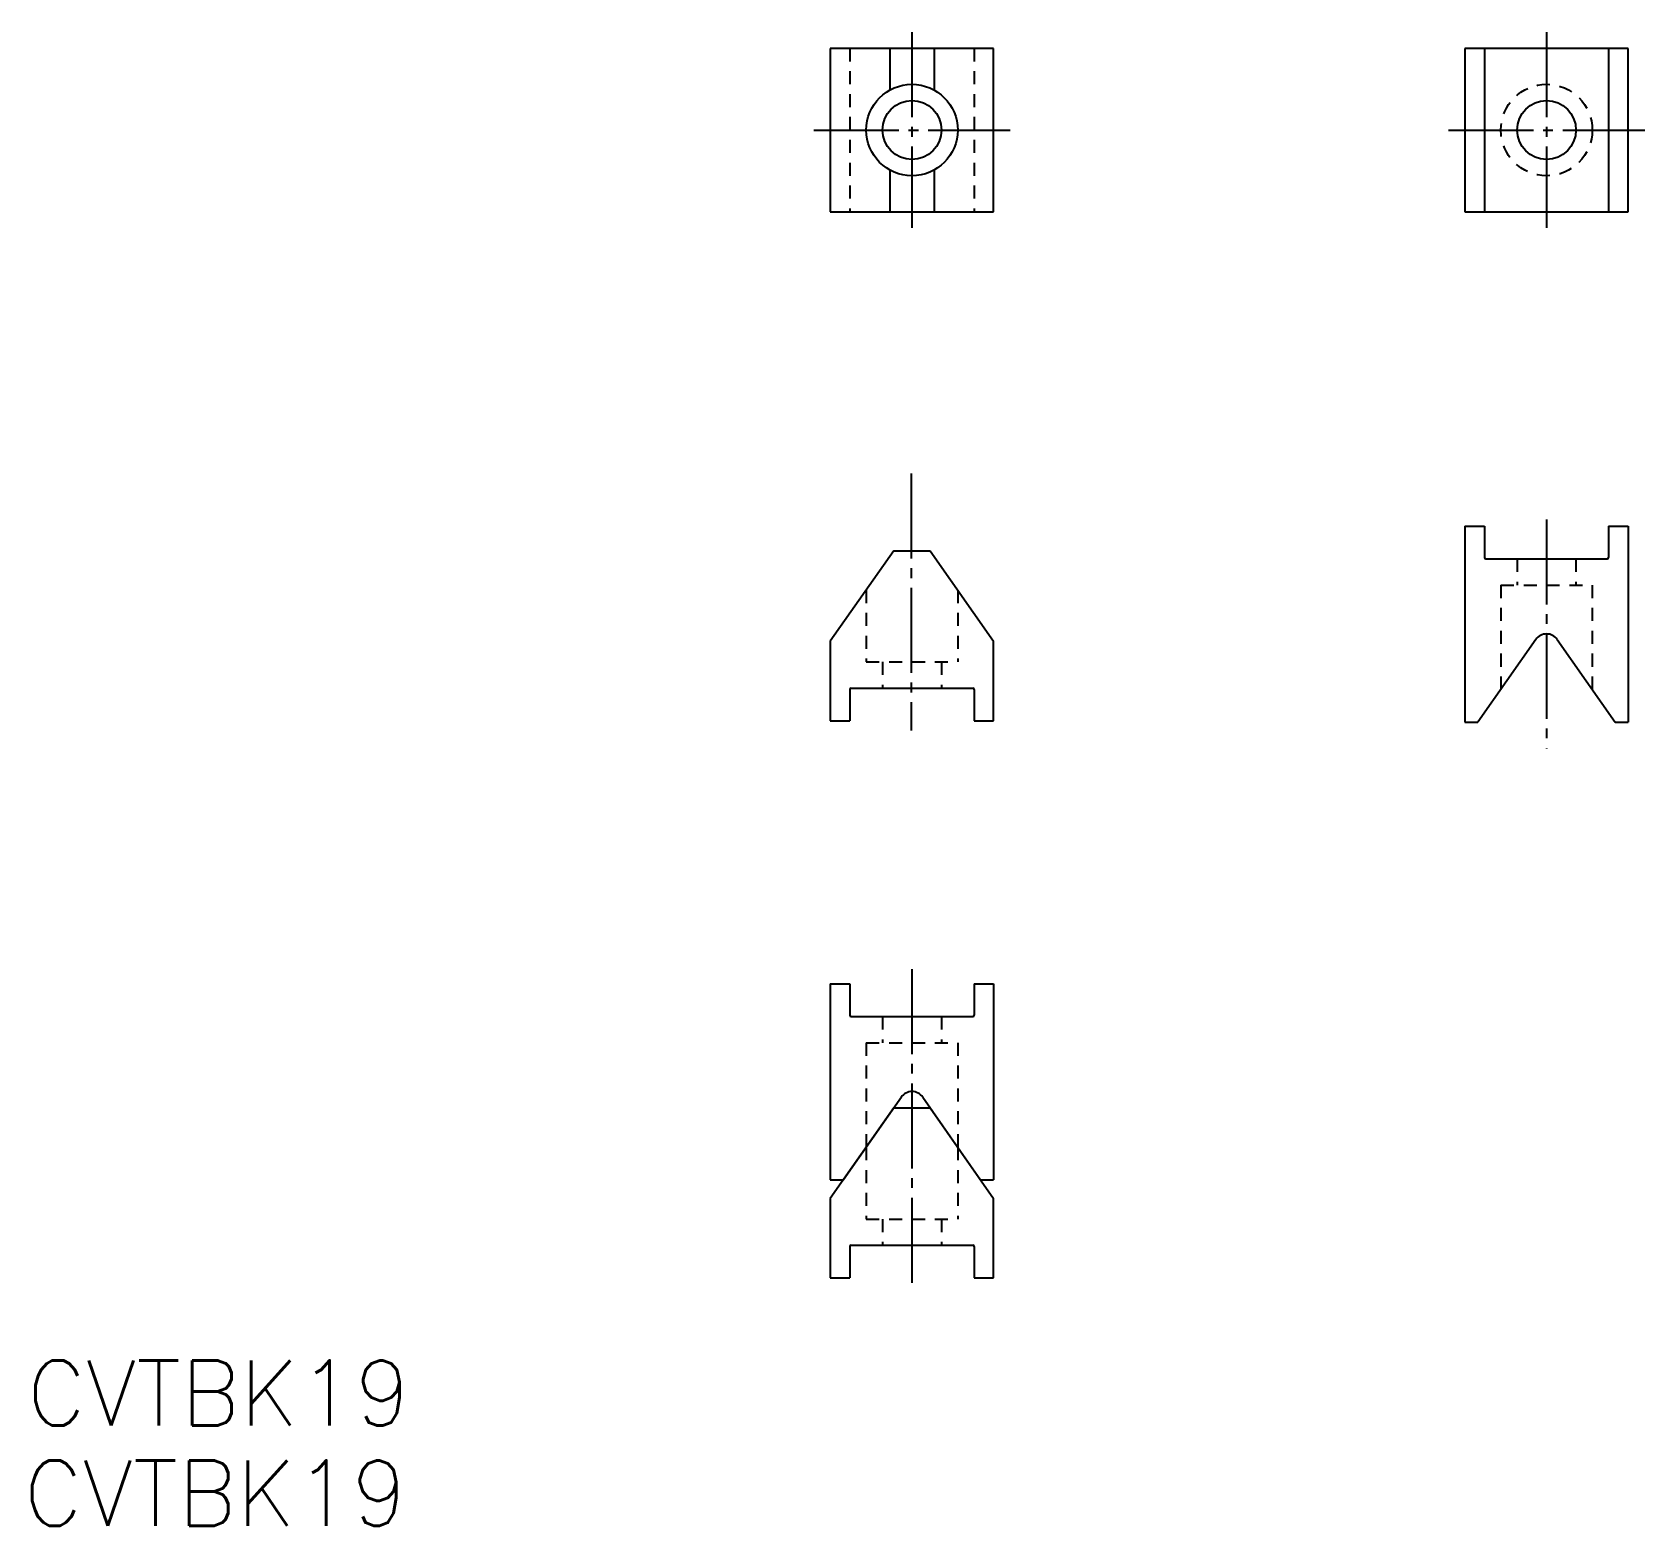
# Model space of a CAD drawing. Extents: x 160 to 407, y -496 to -268.
import ezdxf

# ---------------------------------------------------------------- set-up
doc = ezdxf.new("R2010")
doc.units = 0
doc.linetypes.add('CENTER', pattern=[17.5, 13, -1.5, 1.5, -1.5])
doc.linetypes.add('DASHED', pattern=[3.5, 2, -1.5])
doc.layers.get('0').update_dxf_attribs({"linetype": 'CONTINUOUS'})
doc.layers.add('CENTER', color=1, linetype='CENTER')
doc.styles.get("Standard").update_dxf_attribs({"font": 'txt.shx', "bigfont": '@extfont2.shx'})

msp = doc.modelspace()

# ---------------------------------------------------------------- linework, layer by layer
at = {"color": 7, "linetype": 'CONTINUOUS'}
for p, q in [((307.25, -270.12), (282.25, -270.12)), ((282.25, -270.12), (282.25, -295.12)), ((291.35, -270.12), (291.35, -276.5)), ((298.15, -270.12), (298.15, -276.5)), ((307.25, -295.12), (307.25, -270.12)), ((379.37, -270.12), (379.37, -295.12)), ((404.37, -270.12), (379.37, -270.12)), ((382.37, -270.12), (382.37, -295.12)), ((401.37, -270.12), (401.37, -295.12)), ((404.37, -295.12), (404.37, -270.12)), ((291.35, -288.74), (291.35, -295.12)), ((298.15, -288.74), (298.15, -295.12)), ((282.25, -295.12), (307.25, -295.12)), ((379.37, -295.12), (404.37, -295.12)), ((379.37, -343.27), (382.37, -343.27)), ((379.37, -343.27), (379.37, -373.27)), ((382.37, -343.27), (382.37, -348.07)), ((401.37, -343.27), (401.37, -348.07)), ((401.37, -343.27), (404.37, -343.27)), ((404.37, -343.27), (404.37, -373.27)), ((291.95, -347.04), (282.25, -360.89)), ((291.95, -347.04), (297.55, -347.04)), ((297.55, -347.04), (307.25, -360.89)), ((382.57, -348.27), (401.17, -348.27)), ((282.25, -360.89), (282.25, -373.04)), ((307.25, -373.04), (307.25, -360.89)), ((390.24, -360.61), (381.37, -373.27)), ((393.51, -360.61), (402.38, -373.27)), ((285.25, -368.24), (285.25, -373.04)), ((285.45, -368.04), (304.05, -368.04)), ((304.25, -368.24), (304.25, -373.04)), ((282.25, -373.04), (285.25, -373.04)), ((304.25, -373.04), (307.25, -373.04)), ((379.37, -373.27), (381.37, -373.27)), ((402.38, -373.27), (404.37, -373.27)), ((282.25, -413.33), (285.25, -413.33)), ((282.25, -413.33), (282.25, -443.33)), ((285.25, -413.33), (285.25, -418.13)), ((304.25, -413.33), (304.25, -418.13)), ((304.25, -413.33), (307.25, -413.33)), ((307.25, -413.33), (307.25, -443.33)), ((285.45, -418.33), (304.05, -418.33)), ((293.12, -430.67), (284.25, -443.33)), ((296.39, -430.67), (305.26, -443.33)), ((291.95, -432.33), (282.25, -446.18)), ((291.95, -432.33), (297.55, -432.33)), ((297.55, -432.33), (307.25, -446.18)), ((282.25, -443.33), (284.25, -443.33)), ((305.26, -443.33), (307.25, -443.33)), ((282.25, -446.18), (282.25, -458.33)), ((307.25, -458.33), (307.25, -446.18)), ((285.25, -453.53), (285.25, -458.33)), ((285.45, -453.33), (304.05, -453.33)), ((304.25, -453.53), (304.25, -458.33)), ((282.25, -458.33), (285.25, -458.33)), ((304.25, -458.33), (307.25, -458.33))]:
    msp.add_line(p, q, dxfattribs=at)
at = {"color": 3, "linetype": 'DASHED'}
for p, q in [((285.25, -270.12), (285.25, -295.12)), ((304.25, -270.12), (304.25, -295.12)), ((387.37, -348.27), (387.37, -352.27)), ((396.37, -348.27), (396.37, -352.27)), ((384.87, -352.27), (398.87, -352.27)), ((384.87, -352.27), (384.87, -368.27)), ((398.87, -352.27), (398.87, -368.27)), ((287.75, -353.04), (287.75, -364.04)), ((301.75, -353.04), (301.75, -364.04)), ((287.75, -364.04), (301.75, -364.04)), ((290.25, -364.04), (290.25, -368.04)), ((299.25, -364.04), (299.25, -368.04)), ((290.25, -418.33), (290.25, -422.33)), ((299.25, -418.33), (299.25, -422.33)), ((287.75, -422.33), (301.75, -422.33)), ((287.75, -422.33), (287.75, -438.33)), ((301.75, -422.33), (301.75, -438.33)), ((287.75, -438.33), (287.75, -449.33)), ((301.75, -438.33), (301.75, -449.33)), ((287.75, -449.33), (301.75, -449.33)), ((290.25, -449.33), (290.25, -453.33)), ((299.25, -449.33), (299.25, -453.33))]:
    msp.add_line(p, q, dxfattribs=at)
at = {"linetype": 'CONTINUOUS'}
for p, q in [((282.25, -276.37), (282.25, -276.37)), ((282.25, -282.62), (282.25, -282.62))]:
    msp.add_line(p, q, dxfattribs=at)
at = {"color": 7, "linetype": 'CONTINUOUS'}
for centre, radius in [((294.75, -282.62), 7), ((294.75, -282.62), 4.5), ((391.87, -282.62), 4.5)]:
    msp.add_circle(centre, radius, dxfattribs=at)
at = {"color": 3, "linetype": 'DASHED'}
msp.add_circle((391.87, -282.62), 7, dxfattribs=at)
at = {"color": 7, "linetype": 'CONTINUOUS'}
for centre, radius, start, end in [((382.57, -348.07), 0.2, 180, 270), ((401.17, -348.07), 0.2, 270, 0), ((391.87, -361.76), 2, 35, 145), ((285.45, -368.24), 0.2, 90, 180), ((304.05, -368.24), 0.2, 0, 90), ((285.45, -418.13), 0.2, 180, 270), ((304.05, -418.13), 0.2, 270, 0), ((294.75, -431.81), 2, 35, 145), ((285.45, -453.53), 0.2, 90, 180), ((304.05, -453.53), 0.2, 0, 90)]:
    msp.add_arc(centre, radius, start, end, dxfattribs=at)
at = {"layer": 'CENTER', "linetype": 'CENTER'}
for p, q in [((294.75, -267.65), (294.75, -297.59)), ((391.87, -267.65), (391.87, -297.59)), ((279.73, -282.62), (309.78, -282.62)), ((376.85, -282.62), (406.9, -282.62)), ((294.64, -335.2), (294.64, -374.55)), ((391.87, -342.23), (391.87, -377.28)), ((294.75, -411.07), (294.75, -460.25))]:
    msp.add_line(p, q, dxfattribs=at)

# ---------------------------------------------------------------- texts
for p in [(159.32, -480.96), (158.82, -496.28)]:
    msp.add_text('CVTBK19', height=10).set_placement(p)

doc.saveas('drawing.dxf')
